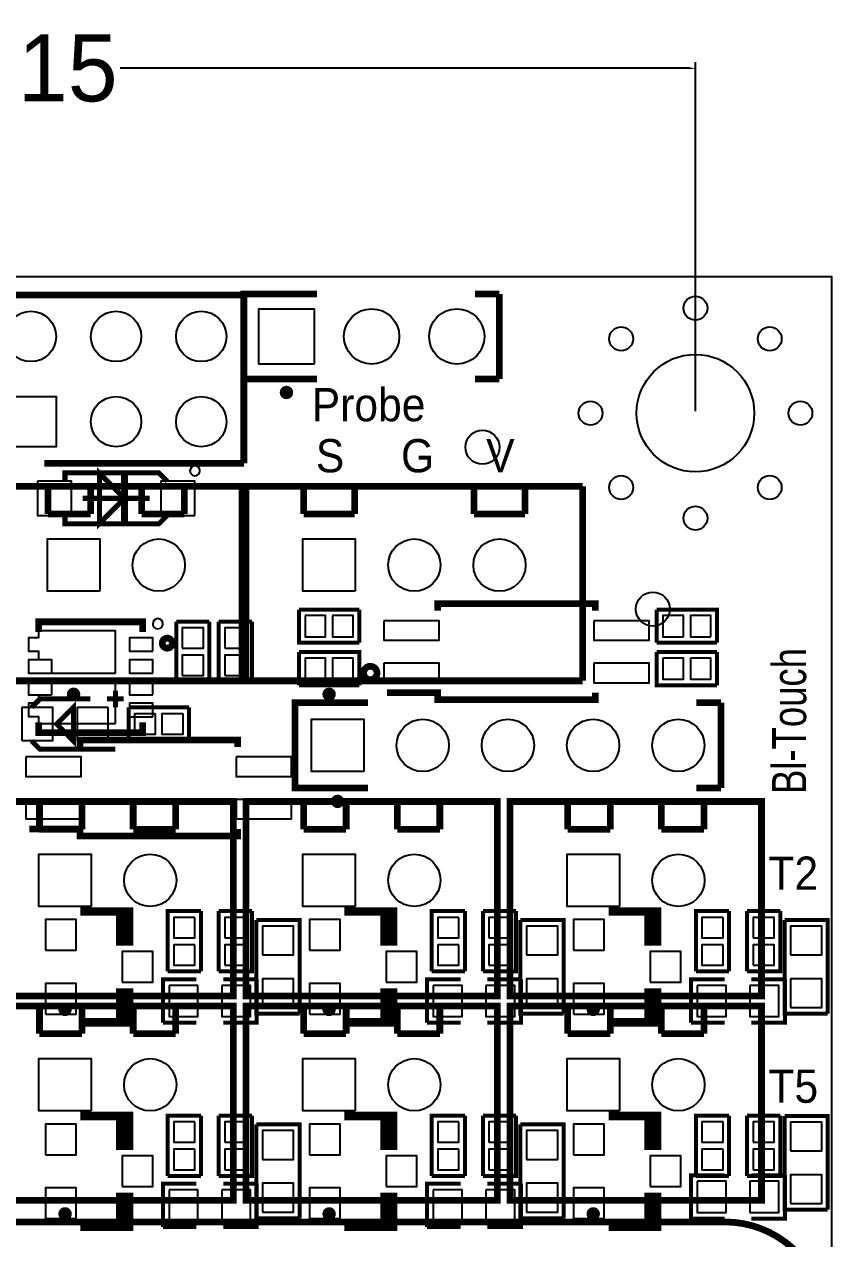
# Model space of a CAD drawing. Extents: x -23 to 189, y -20 to 117.
# Drawn here: x 152.96 to 177.04, y 80.29 to 116.5 of the extents above; entities that cross this region are included whole.
import ezdxf

# ---------------------------------------------------------------- set-up
doc = ezdxf.new("R2010")
doc.units = 0
doc.header["$MEASUREMENT"] = 0
doc.layers.get('0').update_dxf_attribs({"linetype": 'CONTINUOUS'})
doc.layers.get('Defpoints').update_dxf_attribs({"linetype": 'CONTINUOUS'})
for name, color, linetype in [('BOTTOM', 132, 'CONTINUOUS'), ('OUTLINE', 7, 'CONTINUOUS'), ('SILKSCREEN_BOTTOM', 230, 'CONTINUOUS'), ('SILKSCREEN_TOP', 7, 'CONTINUOUS'), ('TOP', 1, 'CONTINUOUS')]:
    doc.layers.add(name, color=color, linetype=linetype)
doc.dimstyles.get("Standard").update_dxf_attribs({"dimtxt": 0.18, "dimasz": 0.18, "dimexe": 0.18, "dimexo": 0.0625, "dimgap": 0.09, "dimtad": 0, "dimtih": 1, "dimtoh": 1, "dimzin": 0, "dimdsep": 46, "dimtxsty": 'STANDARD', "dimcen": 0.09, "dimadec": 0, "dimazin": 0, "dimtfac": 1, "dimtofl": 0, "dimtmove": 0, "dimatfit": 3, "dimfxl": 1, "dimtolj": 1, "dimtzin": 0, "dimarcsym": 0})

# ---------------------------------------------------------------- blocks, each defined once
blk = doc.blocks.new('*D11')
at = {"color": 0, "linetype": 'Continuous', "lineweight": -2}
for p, q in [((131.826, 107.488), (131.826, 115.364)), ((132.006, 115.184), (148.977, 115.184)), ((172.794, 115.184), (155.823, 115.184)), ((172.974, 104.965), (172.974, 115.364))]:
    blk.add_line(p, q, dxfattribs=at)
at = {"color": 0, "linetype": 'Continuous'}
for points in [[(132.006, 115.214), (132.006, 115.154), (131.826, 115.184)], [(172.794, 115.214), (172.794, 115.154), (172.974, 115.184)]]:
    blk.add_solid(points, dxfattribs=at)
at = {"layer": 'Defpoints', "color": 0, "linetype": 'Continuous'}
for p in [(131.826, 115.184), (131.826, 107.426), (172.974, 104.902)]:
    blk.add_point(p, dxfattribs=at)
at = {"color": 0, "linetype": 'Continuous', "insert": (152.4, 115.184), "char_height": 2, "attachment_point": 5}
blk.add_mtext('\\A1;41.15', dxfattribs=at)

msp = doc.modelspace()

# ---------------------------------------------------------------- linework, layer by layer
at = {"layer": 'BOTTOM'}
for points in [[(161.60496, 106.3625), (159.95396, 106.3625), (159.95396, 108.0135), (161.60496, 108.0135)], [(152.40762, 103.89616), (152.40762, 105.3973), (153.90876, 105.3973), (153.90876, 103.89616)], [(153.35758, 102.87), (153.35758, 101.854), (154.37358, 101.854), (154.37358, 102.87)], [(158.04642, 101.854), (158.04642, 102.87), (157.03042, 102.87), (157.03042, 101.854)], [(155.21178, 99.59086), (153.65222, 99.59086), (153.65222, 101.15042), (155.21178, 101.15042)], [(162.83178, 99.59086), (161.27222, 99.59086), (161.27222, 101.15042), (162.83178, 101.15042)], [(161.33826, 98.86696), (161.33826, 98.23704), (161.94786, 98.23704), (161.94786, 98.86696)], [(162.15614, 98.86696), (162.15614, 98.23704), (162.76574, 98.23704), (162.76574, 98.86696)], [(172.61586, 98.23704), (172.61586, 98.86696), (172.00626, 98.86696), (172.00626, 98.23704)], [(173.43374, 98.23704), (173.43374, 98.86696), (172.82414, 98.86696), (172.82414, 98.23704)], [(157.67304, 97.89414), (158.30296, 97.89414), (158.30296, 98.50374), (157.67304, 98.50374)], [(158.94304, 97.89414), (159.57296, 97.89414), (159.57296, 98.50374), (158.94304, 98.50374)], [(163.68014, 98.71456), (163.68014, 98.13544), (165.33114, 98.13544), (165.33114, 98.71456)], [(169.94886, 98.71456), (169.94886, 98.13544), (171.59986, 98.13544), (171.59986, 98.71456)], [(155.68422, 97.15246), (155.68422, 98.4123), (153.38806, 98.4123), (153.38806, 98.20148), (153.08834, 98.20148), (153.08834, 97.8027), (153.38806, 97.8027), (153.38806, 97.55124), (153.08834, 97.55124), (153.08834, 97.15246)], [(156.79166, 97.8027), (156.79166, 98.20148), (156.10078, 98.20148), (156.10078, 97.8027)], [(153.77922, 97.15246), (153.77922, 97.55124), (153.08834, 97.55124), (153.08834, 97.15246)], [(156.79166, 97.15246), (156.79166, 97.55124), (156.10078, 97.55124), (156.10078, 97.15246)], [(157.67304, 97.07626), (158.30296, 97.07626), (158.30296, 97.68586), (157.67304, 97.68586)], [(158.94304, 97.07626), (159.57296, 97.07626), (159.57296, 97.68586), (158.94304, 97.68586)], [(161.94786, 96.96704), (161.94786, 97.59696), (161.33826, 97.59696), (161.33826, 96.96704)], [(162.76574, 96.96704), (162.76574, 97.59696), (162.15614, 97.59696), (162.15614, 96.96704)], [(163.68014, 97.44456), (163.68014, 96.86544), (165.33114, 96.86544), (165.33114, 97.44456)], [(169.94886, 97.44456), (169.94886, 96.86544), (171.59986, 96.86544), (171.59986, 97.44456)], [(172.00626, 97.59696), (172.00626, 96.96704), (172.61586, 96.96704), (172.61586, 97.59696)], [(172.82414, 97.59696), (172.82414, 96.96704), (173.43374, 96.96704), (173.43374, 97.59696)], [(155.68422, 95.6437), (155.68422, 96.90354), (153.08834, 96.90354), (153.08834, 96.50476), (153.38806, 96.50476), (153.38806, 96.2533), (153.08834, 96.2533), (153.08834, 95.85452), (153.38806, 95.85452), (153.38806, 95.6437)], [(153.77922, 96.50222), (153.77922, 96.901), (153.08834, 96.901), (153.08834, 96.50222)], [(156.79166, 96.50222), (156.79166, 96.901), (156.10078, 96.901), (156.10078, 96.50222)], [(156.79166, 95.85198), (156.79166, 96.25076), (156.10078, 96.25076), (156.10078, 95.85198)], [(163.08324, 94.21622), (161.52368, 94.21622), (161.52368, 95.77578), (163.08324, 95.77578)], [(153.01214, 94.65056), (153.01214, 94.07144), (154.66314, 94.07144), (154.66314, 94.65056)], [(159.28086, 94.65056), (159.28086, 94.07144), (160.93186, 94.07144), (160.93186, 94.65056)], [(153.01214, 93.38056), (153.01214, 92.80144), (154.66314, 92.80144), (154.66314, 93.38056)], [(159.28086, 93.38056), (159.28086, 92.80144), (160.93186, 92.80144), (160.93186, 93.38056)], [(154.95778, 90.19286), (153.39822, 90.19286), (153.39822, 91.75242), (154.95778, 91.75242)], [(162.83178, 90.19286), (161.27222, 90.19286), (161.27222, 91.75242), (162.83178, 91.75242)], [(170.70578, 90.19286), (169.14622, 90.19286), (169.14622, 91.75242), (170.70578, 91.75242)], [(153.5938, 88.8873), (154.5082, 88.8873), (154.5082, 89.8017), (153.5938, 89.8017)], [(158.04896, 89.86774), (157.41904, 89.86774), (157.41904, 89.25814), (158.04896, 89.25814)], [(158.94304, 89.25814), (159.57296, 89.25814), (159.57296, 89.86774), (158.94304, 89.86774)], [(161.4678, 88.8873), (162.3822, 88.8873), (162.3822, 89.8017), (161.4678, 89.8017)], [(165.92296, 89.86774), (165.29304, 89.86774), (165.29304, 89.25814), (165.92296, 89.25814)], [(166.81704, 89.25814), (167.44696, 89.25814), (167.44696, 89.86774), (166.81704, 89.86774)], [(169.3418, 88.8873), (170.2562, 88.8873), (170.2562, 89.8017), (169.3418, 89.8017)], [(173.79696, 89.86774), (173.16704, 89.86774), (173.16704, 89.25814), (173.79696, 89.25814)], [(174.69104, 89.25814), (175.32096, 89.25814), (175.32096, 89.86774), (174.69104, 89.86774)], [(160.06318, 88.74633), (160.99282, 88.74633), (160.99282, 89.60739), (160.06318, 89.60739)], [(167.93718, 88.74633), (168.86682, 88.74633), (168.86682, 89.60739), (167.93718, 89.60739)], [(175.81118, 88.74633), (176.74082, 88.74633), (176.74082, 89.60739), (175.81118, 89.60739)], [(155.8798, 87.9348), (156.7942, 87.9348), (156.7942, 88.8492), (155.8798, 88.8492)], [(158.04896, 89.04986), (157.41904, 89.04986), (157.41904, 88.44026), (158.04896, 88.44026)], [(158.94304, 88.44026), (159.57296, 88.44026), (159.57296, 89.04986), (158.94304, 89.04986)], [(163.7538, 87.9348), (164.6682, 87.9348), (164.6682, 88.8492), (163.7538, 88.8492)], [(165.92296, 89.04986), (165.29304, 89.04986), (165.29304, 88.44026), (165.92296, 88.44026)], [(166.81704, 88.44026), (167.44696, 88.44026), (167.44696, 89.04986), (166.81704, 89.04986)], [(171.6278, 87.9348), (172.5422, 87.9348), (172.5422, 88.8492), (171.6278, 88.8492)], [(173.79696, 89.04986), (173.16704, 89.04986), (173.16704, 88.44026), (173.79696, 88.44026)], [(174.69104, 88.44026), (175.32096, 88.44026), (175.32096, 89.04986), (174.69104, 89.04986)], [(160.06318, 87.17661), (160.99282, 87.17661), (160.99282, 88.03767), (160.06318, 88.03767)], [(167.93718, 87.17661), (168.86682, 87.17661), (168.86682, 88.03767), (167.93718, 88.03767)], [(175.81118, 87.17661), (176.74082, 87.17661), (176.74082, 88.03767), (175.81118, 88.03767)], [(153.5938, 86.9823), (154.5082, 86.9823), (154.5082, 87.8967), (153.5938, 87.8967)], [(157.28061, 87.84082), (157.28061, 86.91118), (158.14167, 86.91118), (158.14167, 87.84082)], [(158.85033, 87.84082), (158.85033, 86.91118), (159.71139, 86.91118), (159.71139, 87.84082)], [(161.4678, 86.9823), (162.3822, 86.9823), (162.3822, 87.8967), (161.4678, 87.8967)], [(165.15461, 87.84082), (165.15461, 86.91118), (166.01567, 86.91118), (166.01567, 87.84082)], [(166.72433, 87.84082), (166.72433, 86.91118), (167.58539, 86.91118), (167.58539, 87.84082)], [(169.3418, 86.9823), (170.2562, 86.9823), (170.2562, 87.8967), (169.3418, 87.8967)], [(173.02861, 87.84082), (173.02861, 86.91118), (173.88967, 86.91118), (173.88967, 87.84082)], [(174.59833, 87.84082), (174.59833, 86.91118), (175.45939, 86.91118), (175.45939, 87.84082)], [(154.95778, 84.09686), (153.39822, 84.09686), (153.39822, 85.65642), (154.95778, 85.65642)], [(162.83178, 84.09686), (161.27222, 84.09686), (161.27222, 85.65642), (162.83178, 85.65642)], [(170.70578, 84.09686), (169.14622, 84.09686), (169.14622, 85.65642), (170.70578, 85.65642)], [(153.5938, 82.7913), (154.5082, 82.7913), (154.5082, 83.7057), (153.5938, 83.7057)], [(158.04896, 83.77174), (157.41904, 83.77174), (157.41904, 83.16214), (158.04896, 83.16214)], [(158.94304, 83.16214), (159.57296, 83.16214), (159.57296, 83.77174), (158.94304, 83.77174)], [(161.4678, 82.7913), (162.3822, 82.7913), (162.3822, 83.7057), (161.4678, 83.7057)], [(165.92296, 83.77174), (165.29304, 83.77174), (165.29304, 83.16214), (165.92296, 83.16214)], [(166.81704, 83.16214), (167.44696, 83.16214), (167.44696, 83.77174), (166.81704, 83.77174)], [(169.3418, 82.7913), (170.2562, 82.7913), (170.2562, 83.7057), (169.3418, 83.7057)], [(173.79696, 83.77174), (173.16704, 83.77174), (173.16704, 83.16214), (173.79696, 83.16214)], [(174.69104, 83.16214), (175.32096, 83.16214), (175.32096, 83.77174), (174.69104, 83.77174)], [(175.81118, 82.90433), (176.74082, 82.90433), (176.74082, 83.76539), (175.81118, 83.76539)], [(160.06318, 82.65033), (160.99282, 82.65033), (160.99282, 83.51139), (160.06318, 83.51139)], [(167.93718, 82.65033), (168.86682, 82.65033), (168.86682, 83.51139), (167.93718, 83.51139)], [(158.04896, 82.95386), (157.41904, 82.95386), (157.41904, 82.34426), (158.04896, 82.34426)], [(158.94304, 82.34426), (159.57296, 82.34426), (159.57296, 82.95386), (158.94304, 82.95386)], [(165.92296, 82.95386), (165.29304, 82.95386), (165.29304, 82.34426), (165.92296, 82.34426)], [(166.81704, 82.34426), (167.44696, 82.34426), (167.44696, 82.95386), (166.81704, 82.95386)], [(173.79696, 82.95386), (173.16704, 82.95386), (173.16704, 82.34426), (173.79696, 82.34426)], [(174.69104, 82.34426), (175.32096, 82.34426), (175.32096, 82.95386), (174.69104, 82.95386)], [(155.8798, 81.8388), (156.7942, 81.8388), (156.7942, 82.7532), (155.8798, 82.7532)], [(163.7538, 81.8388), (164.6682, 81.8388), (164.6682, 82.7532), (163.7538, 82.7532)], [(171.6278, 81.8388), (172.5422, 81.8388), (172.5422, 82.7532), (171.6278, 82.7532)], [(175.81118, 81.33461), (176.74082, 81.33461), (176.74082, 82.19567), (175.81118, 82.19567)], [(160.06318, 81.08061), (160.99282, 81.08061), (160.99282, 81.94167), (160.06318, 81.94167)], [(167.93718, 81.08061), (168.86682, 81.08061), (168.86682, 81.94167), (167.93718, 81.94167)], [(173.02861, 81.99882), (173.02861, 81.06918), (173.88967, 81.06918), (173.88967, 81.99882)], [(174.59833, 81.99882), (174.59833, 81.06918), (175.45939, 81.06918), (175.45939, 81.99882)], [(153.5938, 80.8863), (154.5082, 80.8863), (154.5082, 81.8007), (153.5938, 81.8007)], [(157.28061, 81.74482), (157.28061, 80.81518), (158.14167, 80.81518), (158.14167, 81.74482)], [(158.85033, 81.74482), (158.85033, 80.81518), (159.71139, 80.81518), (159.71139, 81.74482)], [(161.4678, 80.8863), (162.3822, 80.8863), (162.3822, 81.8007), (161.4678, 81.8007)], [(165.15461, 81.74482), (165.15461, 80.81518), (166.01567, 80.81518), (166.01567, 81.74482)], [(166.72433, 81.74482), (166.72433, 80.81518), (167.58539, 80.81518), (167.58539, 81.74482)], [(169.3418, 80.8863), (170.2562, 80.8863), (170.2562, 81.8007), (169.3418, 81.8007)]]:
    msp.add_lwpolyline(points, close=True, dxfattribs=at)
for centre, radius in [((172.974, 108.03128), 0.3556), ((153.15946, 107.188), 0.75057), ((155.69946, 107.188), 0.75057), ((158.23946, 107.188), 0.75057), ((163.31946, 107.188), 0.8255), ((165.85946, 107.188), 0.8255), ((170.75912, 107.11688), 0.3556), ((175.18888, 107.11688), 0.3556), ((172.974, 104.902), 1.7526), ((155.69946, 104.648), 0.75057), ((158.23946, 104.648), 0.75057), ((169.84472, 104.902), 0.3556), ((176.10328, 104.902), 0.3556), ((166.624, 103.886), 0.508), ((170.75912, 102.68712), 0.3556), ((175.18888, 102.68712), 0.3556), ((172.974, 101.77272), 0.3556), ((156.972, 100.37064), 0.77978), ((164.592, 100.37064), 0.77978), ((167.132, 100.37064), 0.77978), ((164.84346, 94.996), 0.77978), ((167.38346, 94.996), 0.77978), ((169.92346, 94.996), 0.77978), ((172.46346, 94.996), 0.77978), ((156.718, 90.97264), 0.77978), ((164.592, 90.97264), 0.77978), ((172.466, 90.97264), 0.77978), ((156.718, 84.87664), 0.77978), ((164.592, 84.87664), 0.77978), ((172.466, 84.87664), 0.77978)]:
    msp.add_circle(centre, radius, dxfattribs=at)
at = {"layer": 'OUTLINE'}
msp.add_lwpolyline([(135.8265, 108.966), (133.92912, 110.86338), (24.72182, 110.86338), (22.82444, 108.966), (0, 108.966), (0, 0.762), (22.82444, 0.762), (24.72182, -1.13538), (133.92912, -1.13538), (135.8265, 0.762), (177.038, 0.762), (177.038, 108.966)], close=True, dxfattribs=at)
at = {"layer": 'SILKSCREEN_BOTTOM'}
for points, const_width in [([(154.178, 102.87), (154.178, 103.124), (156.972, 103.124), (157.226, 102.87)], 0.1524), ([(155.95092, 102.362), (155.20162, 103.1113), (155.20162, 101.6127), (155.95092, 102.362)], 0.14986), ([(155.95092, 101.6127), (155.95092, 103.1113)], 0.20066), ([(156.70276, 102.362), (154.70124, 102.362)], 0.14986), ([(157.226, 101.854), (156.972, 101.6), (154.178, 101.6), (154.178, 101.854)], 0.1524), ([(165.2905, 99.01428), (165.2905, 99.22002), (169.9895, 99.22002), (169.9895, 99.01428)], 0.20066), ([(162.95116, 98.0567), (161.15284, 98.0567), (161.15284, 99.0473)], 0.11938), ([(162.95116, 99.0473), (161.15284, 99.0473)], 0.11938), ([(162.95116, 99.0473), (162.95116, 98.0567)], 0.11938), ([(171.82084, 99.0473), (173.61916, 99.0473), (173.61916, 98.0567)], 0.11938), ([(171.82084, 98.0567), (171.82084, 99.0473)], 0.11938), ([(153.3906, 98.37674), (153.3906, 98.679), (156.4894, 98.679), (156.4894, 98.37674)], 0.20066), ([(158.4833, 98.68916), (158.4833, 96.89084), (157.4927, 96.89084)], 0.11938), ([(157.4927, 98.68916), (158.4833, 98.68916)], 0.11938), ([(157.4927, 98.68916), (157.4927, 96.89084)], 0.11938), ([(159.7533, 98.68916), (159.7533, 96.89084), (158.7627, 96.89084)], 0.11938), ([(158.7627, 98.68916), (159.7533, 98.68916)], 0.11938), ([(158.7627, 98.68916), (158.7627, 96.89084)], 0.11938), ([(161.15284, 97.7773), (162.95116, 97.7773), (162.95116, 96.7867)], 0.11938), ([(161.15284, 96.7867), (161.15284, 97.7773)], 0.11938), ([(171.82084, 98.0567), (173.61916, 98.0567)], 0.11938), ([(173.61916, 96.7867), (171.82084, 96.7867), (171.82084, 97.7773)], 0.11938), ([(173.61916, 97.7773), (171.82084, 97.7773)], 0.11938), ([(173.61916, 97.7773), (173.61916, 96.7867)], 0.11938), ([(161.15284, 96.7867), (162.95116, 96.7867)], 0.11938), ([(163.7792, 96.56572), (165.2905, 96.56572), (165.2905, 96.35998), (169.9895, 96.35998), (169.9895, 96.56572)], 0.20066), ([(153.3906, 95.67926), (153.3906, 95.377), (156.4894, 95.377), (156.4894, 95.67926)], 0.20066), ([(154.6225, 94.95028), (154.6225, 95.15602), (159.3215, 95.15602), (159.3215, 94.95028)], 0.20066), ([(153.1112, 92.50172), (154.6225, 92.50172), (154.6225, 92.29598), (159.3215, 92.29598), (159.3215, 92.50172)], 0.20066), ([(155.829, 90.043), (155.829, 89.154), (156.083, 89.154), (156.083, 90.043), (154.6352, 90.043)], 0.254), ([(163.703, 90.043), (163.703, 89.154), (163.957, 89.154), (163.957, 90.043), (162.5092, 90.043)], 0.254), ([(171.577, 90.043), (171.577, 89.154), (171.831, 89.154), (171.831, 90.043), (170.3832, 90.043)], 0.254), ([(157.2387, 88.25484), (157.2387, 90.05316), (158.2293, 90.05316)], 0.11938), ([(158.2293, 88.25484), (158.2293, 90.05316)], 0.11938), ([(159.7533, 90.05316), (159.7533, 88.25484), (158.7627, 88.25484)], 0.11938), ([(158.7627, 90.05316), (159.7533, 90.05316)], 0.11938), ([(158.7627, 90.05316), (158.7627, 88.25484)], 0.11938), ([(161.17316, 86.99246), (161.17316, 89.79154), (159.88284, 89.79154)], 0.11938), ([(159.88284, 89.79154), (159.88284, 86.99246), (161.17316, 86.99246)], 0.11938), ([(165.1127, 88.25484), (165.1127, 90.05316), (166.1033, 90.05316)], 0.11938), ([(166.1033, 88.25484), (166.1033, 90.05316)], 0.11938), ([(167.6273, 90.05316), (167.6273, 88.25484), (166.6367, 88.25484)], 0.11938), ([(166.6367, 90.05316), (167.6273, 90.05316)], 0.11938), ([(166.6367, 90.05316), (166.6367, 88.25484)], 0.11938), ([(169.04716, 86.99246), (169.04716, 89.79154), (167.75684, 89.79154)], 0.11938), ([(167.75684, 89.79154), (167.75684, 86.99246), (169.04716, 86.99246)], 0.11938), ([(172.9867, 88.25484), (172.9867, 90.05316), (173.9773, 90.05316)], 0.11938), ([(173.9773, 88.25484), (173.9773, 90.05316)], 0.11938), ([(175.5013, 90.05316), (175.5013, 88.25484), (174.5107, 88.25484)], 0.11938), ([(174.5107, 90.05316), (175.5013, 90.05316)], 0.11938), ([(174.5107, 90.05316), (174.5107, 88.25484)], 0.11938), ([(176.92116, 86.99246), (176.92116, 89.79154), (175.63084, 89.79154)], 0.11938), ([(175.63084, 89.79154), (175.63084, 86.99246), (176.92116, 86.99246)], 0.11938), ([(158.09722, 88.02116), (157.09646, 88.02116), (157.09646, 86.73084)], 0.11938), ([(158.2293, 88.25484), (157.2387, 88.25484)], 0.11938), ([(158.89478, 86.73084), (159.89554, 86.73084), (159.89554, 88.02116)], 0.11938), ([(158.89478, 88.02116), (159.89554, 88.02116)], 0.11938), ([(165.97122, 88.02116), (164.97046, 88.02116), (164.97046, 86.73084)], 0.11938), ([(166.1033, 88.25484), (165.1127, 88.25484)], 0.11938), ([(166.76878, 86.73084), (167.76954, 86.73084), (167.76954, 88.02116)], 0.11938), ([(166.76878, 88.02116), (167.76954, 88.02116)], 0.11938), ([(173.84522, 88.02116), (172.84446, 88.02116), (172.84446, 86.73084)], 0.11938), ([(173.9773, 88.25484), (172.9867, 88.25484)], 0.11938), ([(174.64278, 86.73084), (175.64354, 86.73084), (175.64354, 88.02116)], 0.11938), ([(174.64278, 88.02116), (175.64354, 88.02116)], 0.11938), ([(155.829, 86.741), (155.829, 87.63), (156.083, 87.63), (156.083, 86.741), (154.6352, 86.741)], 0.254), ([(163.703, 86.741), (163.703, 87.63), (163.957, 87.63), (163.957, 86.741), (162.5092, 86.741)], 0.254), ([(171.577, 86.741), (171.577, 87.63), (171.831, 87.63), (171.831, 86.741), (170.3832, 86.741)], 0.254), ([(158.09722, 86.73084), (157.09646, 86.73084)], 0.11938), ([(165.97122, 86.73084), (164.97046, 86.73084)], 0.11938), ([(173.84522, 86.73084), (172.84446, 86.73084)], 0.11938), ([(155.829, 83.947), (155.829, 83.058), (156.083, 83.058), (156.083, 83.947), (154.6352, 83.947)], 0.254), ([(157.2387, 82.15884), (157.2387, 83.95716), (158.2293, 83.95716)], 0.11938), ([(158.2293, 82.15884), (158.2293, 83.95716)], 0.11938), ([(159.7533, 83.95716), (159.7533, 82.15884), (158.7627, 82.15884)], 0.11938), ([(158.7627, 83.95716), (159.7533, 83.95716)], 0.11938), ([(158.7627, 83.95716), (158.7627, 82.15884)], 0.11938), ([(163.703, 83.947), (163.703, 83.058), (163.957, 83.058), (163.957, 83.947), (162.5092, 83.947)], 0.254), ([(165.1127, 82.15884), (165.1127, 83.95716), (166.1033, 83.95716)], 0.11938), ([(166.1033, 82.15884), (166.1033, 83.95716)], 0.11938), ([(167.6273, 83.95716), (167.6273, 82.15884), (166.6367, 82.15884)], 0.11938), ([(166.6367, 83.95716), (167.6273, 83.95716)], 0.11938), ([(166.6367, 83.95716), (166.6367, 82.15884)], 0.11938), ([(171.577, 83.947), (171.577, 83.058), (171.831, 83.058), (171.831, 83.947), (170.3832, 83.947)], 0.254), ([(172.9867, 82.15884), (172.9867, 83.95716), (173.9773, 83.95716)], 0.11938), ([(173.9773, 82.15884), (173.9773, 83.95716)], 0.11938), ([(175.5013, 83.95716), (175.5013, 82.15884), (174.5107, 82.15884)], 0.11938), ([(174.5107, 83.95716), (175.5013, 83.95716)], 0.11938), ([(174.5107, 83.95716), (174.5107, 82.15884)], 0.11938), ([(176.92116, 81.15046), (176.92116, 83.94954), (175.63084, 83.94954)], 0.11938), ([(175.63084, 83.94954), (175.63084, 81.15046), (176.92116, 81.15046)], 0.11938), ([(161.17316, 80.89646), (161.17316, 83.69554), (159.88284, 83.69554)], 0.11938), ([(159.88284, 83.69554), (159.88284, 80.89646), (161.17316, 80.89646)], 0.11938), ([(169.04716, 80.89646), (169.04716, 83.69554), (167.75684, 83.69554)], 0.11938), ([(167.75684, 83.69554), (167.75684, 80.89646), (169.04716, 80.89646)], 0.11938), ([(158.2293, 82.15884), (157.2387, 82.15884)], 0.11938), ([(166.1033, 82.15884), (165.1127, 82.15884)], 0.11938), ([(173.84522, 82.17916), (172.84446, 82.17916), (172.84446, 80.88884)], 0.11938), ([(173.9773, 82.15884), (172.9867, 82.15884)], 0.11938), ([(174.64278, 80.88884), (175.64354, 80.88884), (175.64354, 82.17916)], 0.11938), ([(174.64278, 82.17916), (175.64354, 82.17916)], 0.11938), ([(158.09722, 81.92516), (157.09646, 81.92516), (157.09646, 80.63484)], 0.11938), ([(158.89478, 80.63484), (159.89554, 80.63484), (159.89554, 81.92516)], 0.11938), ([(158.89478, 81.92516), (159.89554, 81.92516)], 0.11938), ([(165.97122, 81.92516), (164.97046, 81.92516), (164.97046, 80.63484)], 0.11938), ([(166.76878, 80.63484), (167.76954, 80.63484), (167.76954, 81.92516)], 0.11938), ([(166.76878, 81.92516), (167.76954, 81.92516)], 0.11938), ([(155.829, 80.645), (155.829, 81.534), (156.083, 81.534), (156.083, 80.645), (154.6352, 80.645)], 0.254), ([(163.703, 80.645), (163.703, 81.534), (163.957, 81.534), (163.957, 80.645), (162.5092, 80.645)], 0.254), ([(171.577, 80.645), (171.577, 81.534), (171.831, 81.534), (171.831, 80.645), (170.3832, 80.645)], 0.254), ([(173.84522, 80.88884), (172.84446, 80.88884)], 0.11938), ([(158.09722, 80.63484), (157.09646, 80.63484)], 0.11938), ([(165.97122, 80.63484), (164.97046, 80.63484)], 0.11938)]:
    msp.add_lwpolyline(points, dxfattribs=dict(at, const_width=const_width))
for points in [[(158.20136, 103.1875, 1), (157.90264, 103.1865, 1)], [(157.09392, 98.62566, 1), (156.79408, 98.62434, 1)]]:
    msp.add_lwpolyline(points, format="xyb", close=True, dxfattribs=at)
at = {"layer": 'SILKSCREEN_BOTTOM', "const_width": 0.20066}
for points in [[(157.37586, 98.044, 1), (157.07614, 98.044, 1), (157.37586, 98.044)], [(163.47948, 97.155, 1), (163.0807, 97.155, 1), (163.47948, 97.155)]]:
    msp.add_lwpolyline(points, format="xyb", dxfattribs=at)
at = {"layer": 'SILKSCREEN_TOP'}
for points, const_width in [([(159.50946, 108.42752), (151.88946, 108.42752), (151.88946, 105.0798)], 0.20066), ([(161.68878, 105.918), (159.50946, 105.918), (159.50946, 108.458), (161.68878, 108.458)], 0.20066), ([(159.50946, 103.40848), (159.50946, 108.42752)], 0.20066), ([(167.12946, 108.458), (166.40048, 108.458)], 0.20066), ([(167.12946, 105.918), (167.12946, 108.458)], 0.20066), ([(166.40048, 105.918), (167.12946, 105.918)], 0.20066), ([(153.56332, 103.40848), (159.50946, 103.40848)], 0.20066), ([(155.31084, 96.92132), (151.95296, 96.92132), (151.95296, 102.72014), (155.31084, 102.72014)], 0.20066), ([(153.67, 101.89464), (153.67, 102.72014)], 0.20066), ([(154.94, 102.72014), (154.94, 101.89464)], 0.20066), ([(155.31084, 96.92132), (159.45104, 96.92132), (159.45104, 102.72014), (155.31084, 102.72014)], 0.20066), ([(156.464, 101.89464), (156.464, 102.72014)], 0.20066), ([(157.734, 102.72014), (157.734, 101.89464)], 0.20066), ([(162.93084, 96.92132), (159.57296, 96.92132), (159.57296, 102.72014), (162.93084, 102.72014)], 0.20066), ([(169.61104, 102.72014), (160.39084, 102.72014)], 0.20066), ([(161.29, 101.89464), (161.29, 102.72014)], 0.20066), ([(162.814, 102.72014), (162.814, 101.89464)], 0.20066), ([(166.37, 101.89464), (166.37, 102.72014)], 0.20066), ([(167.894, 102.72014), (167.894, 101.89464)], 0.20066), ([(169.61104, 96.92132), (169.61104, 102.72014)], 0.20066), ([(154.94, 101.89464), (153.67, 101.89464)], 0.20066), ([(157.734, 101.89464), (156.464, 101.89464)], 0.20066), ([(162.814, 101.89464), (161.29, 101.89464)], 0.20066), ([(167.894, 101.89464), (166.37, 101.89464)], 0.20066), ([(155.67914, 96.13138), (155.67914, 96.63176)], 0.14986), ([(162.93084, 96.92132), (169.61104, 96.92132)], 0.20066), ([(153.17724, 96.13138), (153.4287, 96.3803), (154.9273, 96.3803)], 0.14986), ([(155.42768, 96.3803), (155.92806, 96.3803)], 0.14986), ([(163.21278, 93.726), (161.03346, 93.726), (161.03346, 96.266), (163.21278, 96.266)], 0.20066), ([(173.73346, 96.266), (173.00448, 96.266)], 0.20066), ([(173.73346, 93.726), (173.73346, 96.266)], 0.20066), ([(153.92908, 95.631), (154.42692, 96.13138), (154.42692, 95.13062), (153.92908, 95.631)], 0.14986), ([(156.07284, 95.1357), (157.87116, 95.1357), (157.87116, 96.1263)], 0.11938), ([(156.07284, 96.1263), (156.07284, 95.1357)], 0.11938), ([(156.07284, 96.1263), (157.87116, 96.1263)], 0.11938), ([(155.67914, 94.8817), (153.4287, 94.8817), (153.17724, 95.13062)], 0.14986), ([(173.00448, 93.726), (173.73346, 93.726)], 0.20066), ([(155.05684, 87.52332), (151.69896, 87.52332), (151.69896, 93.32214), (155.05684, 93.32214)], 0.20066), ([(153.416, 92.49664), (153.416, 93.32214)], 0.20066), ([(154.686, 93.32214), (154.686, 92.49664)], 0.20066), ([(155.05684, 87.52332), (159.19704, 87.52332), (159.19704, 93.32214), (155.05684, 93.32214)], 0.20066), ([(156.21, 92.49664), (156.21, 93.32214)], 0.20066), ([(157.48, 93.32214), (157.48, 92.49664)], 0.20066), ([(162.93084, 87.52332), (159.57296, 87.52332), (159.57296, 93.32214), (162.93084, 93.32214)], 0.20066), ([(161.29, 92.49664), (161.29, 93.32214)], 0.20066), ([(162.56, 93.32214), (162.56, 92.49664)], 0.20066), ([(162.93084, 87.52332), (167.07104, 87.52332), (167.07104, 93.32214), (162.93084, 93.32214)], 0.20066), ([(164.084, 92.49664), (164.084, 93.32214)], 0.20066), ([(165.354, 93.32214), (165.354, 92.49664)], 0.20066), ([(170.80484, 87.52332), (167.44696, 87.52332), (167.44696, 93.32214), (170.80484, 93.32214)], 0.20066), ([(169.164, 92.49664), (169.164, 93.32214)], 0.20066), ([(170.434, 93.32214), (170.434, 92.49664)], 0.20066), ([(170.80484, 87.52332), (174.94504, 87.52332), (174.94504, 93.32214), (170.80484, 93.32214)], 0.20066), ([(171.958, 92.49664), (171.958, 93.32214)], 0.20066), ([(173.228, 93.32214), (173.228, 92.49664)], 0.20066), ([(154.686, 92.49664), (153.416, 92.49664)], 0.20066), ([(157.48, 92.49664), (156.21, 92.49664)], 0.20066), ([(162.56, 92.49664), (161.29, 92.49664)], 0.20066), ([(165.354, 92.49664), (164.084, 92.49664)], 0.20066), ([(170.434, 92.49664), (169.164, 92.49664)], 0.20066), ([(173.228, 92.49664), (171.958, 92.49664)], 0.20066), ([(155.05684, 81.42732), (151.69896, 81.42732), (151.69896, 87.22614), (155.05684, 87.22614)], 0.20066), ([(153.416, 86.40064), (153.416, 87.22614)], 0.20066), ([(154.686, 87.22614), (154.686, 86.40064)], 0.20066), ([(155.05684, 81.42732), (159.19704, 81.42732), (159.19704, 87.22614), (155.05684, 87.22614)], 0.20066), ([(156.21, 86.40064), (156.21, 87.22614)], 0.20066), ([(157.48, 87.22614), (157.48, 86.40064)], 0.20066), ([(162.93084, 81.42732), (159.57296, 81.42732), (159.57296, 87.22614), (162.93084, 87.22614)], 0.20066), ([(161.29, 86.40064), (161.29, 87.22614)], 0.20066), ([(162.56, 87.22614), (162.56, 86.40064)], 0.20066), ([(162.93084, 81.42732), (167.07104, 81.42732), (167.07104, 87.22614), (162.93084, 87.22614)], 0.20066), ([(164.084, 86.40064), (164.084, 87.22614)], 0.20066), ([(165.354, 87.22614), (165.354, 86.40064)], 0.20066), ([(170.80484, 81.42732), (167.44696, 81.42732), (167.44696, 87.22614), (170.80484, 87.22614)], 0.20066), ([(169.164, 86.40064), (169.164, 87.22614)], 0.20066), ([(170.434, 87.22614), (170.434, 86.40064)], 0.20066), ([(170.80484, 81.42732), (174.94504, 81.42732), (174.94504, 87.22614), (170.80484, 87.22614)], 0.20066), ([(171.958, 86.40064), (171.958, 87.22614)], 0.20066), ([(173.228, 87.22614), (173.228, 86.40064)], 0.20066), ([(154.686, 86.40064), (153.416, 86.40064)], 0.20066), ([(157.48, 86.40064), (156.21, 86.40064)], 0.20066), ([(162.56, 86.40064), (161.29, 86.40064)], 0.20066), ([(165.354, 86.40064), (164.084, 86.40064)], 0.20066), ([(170.434, 86.40064), (169.164, 86.40064)], 0.20066), ([(173.228, 86.40064), (171.958, 86.40064)], 0.20066), ([(124.85116, 80.78724), (173.8503, 80.78724)], 0.20066)]:
    msp.add_lwpolyline(points, dxfattribs=dict(at, const_width=const_width))
at = {"layer": 'SILKSCREEN_TOP', "const_width": 0.20066}
for points in [[(160.87852, 105.51922, 1.000505), (160.6804, 105.51668, 0.999495), (160.87852, 105.51922)], [(154.53106, 96.52, 0.993661), (154.33294, 96.52254, 1.006379), (154.53106, 96.52)], [(162.15106, 96.52, 0.993661), (161.95294, 96.52254, 1.006379), (162.15106, 96.52)], [(162.40252, 93.32722, 1.000505), (162.2044, 93.32468, 0.999495), (162.40252, 93.32722)], [(154.27706, 87.122, 0.993661), (154.07894, 87.12454, 1.006379), (154.27706, 87.122)], [(162.15106, 87.122, 0.993661), (161.95294, 87.12454, 1.006379), (162.15106, 87.122)], [(170.02506, 87.122, 0.993661), (169.82694, 87.12454, 1.006379), (170.02506, 87.122)], [(154.27706, 81.026, 0.993661), (154.07894, 81.02854, 1.006379), (154.27706, 81.026)], [(162.15106, 81.026, 0.993661), (161.95294, 81.02854, 1.006379), (162.15106, 81.026)], [(170.02506, 81.026, 0.993661), (169.82694, 81.02854, 1.006379), (170.02506, 81.026)], [(176.85258, 77.78496, 0.414412), (173.8503, 80.78724)]]:
    msp.add_lwpolyline(points, format="xyb", dxfattribs=at)
at = {"layer": 'TOP'}
for points in [[(161.60496, 106.3625), (159.95396, 106.3625), (159.95396, 108.0135), (161.60496, 108.0135)], [(152.40762, 103.89616), (152.40762, 105.3973), (153.90876, 105.3973), (153.90876, 103.89616)], [(155.21178, 99.59086), (153.65222, 99.59086), (153.65222, 101.15042), (155.21178, 101.15042)], [(162.83178, 99.59086), (161.27222, 99.59086), (161.27222, 101.15042), (162.83178, 101.15042)], [(152.90292, 95.13062), (152.90292, 96.13138), (153.80208, 96.13138), (153.80208, 95.13062)], [(155.45308, 96.13138), (155.45308, 95.13062), (154.55392, 95.13062), (154.55392, 96.13138)], [(156.86786, 95.94596), (156.86786, 95.31604), (156.25826, 95.31604), (156.25826, 95.94596)], [(157.68574, 95.94596), (157.68574, 95.31604), (157.07614, 95.31604), (157.07614, 95.94596)], [(163.08324, 94.21622), (161.52368, 94.21622), (161.52368, 95.77578), (163.08324, 95.77578)], [(154.95778, 90.19286), (153.39822, 90.19286), (153.39822, 91.75242), (154.95778, 91.75242)], [(162.83178, 90.19286), (161.27222, 90.19286), (161.27222, 91.75242), (162.83178, 91.75242)], [(170.70578, 90.19286), (169.14622, 90.19286), (169.14622, 91.75242), (170.70578, 91.75242)], [(154.95778, 84.09686), (153.39822, 84.09686), (153.39822, 85.65642), (154.95778, 85.65642)], [(162.83178, 84.09686), (161.27222, 84.09686), (161.27222, 85.65642), (162.83178, 85.65642)], [(170.70578, 84.09686), (169.14622, 84.09686), (169.14622, 85.65642), (170.70578, 85.65642)]]:
    msp.add_lwpolyline(points, close=True, dxfattribs=at)
for centre, radius in [((172.974, 108.03128), 0.3556), ((153.15946, 107.188), 0.75057), ((155.69946, 107.188), 0.75057), ((158.23946, 107.188), 0.75057), ((163.31946, 107.188), 0.8255), ((165.85946, 107.188), 0.8255), ((170.75912, 107.11688), 0.3556), ((175.18888, 107.11688), 0.3556), ((172.974, 104.902), 1.7526), ((155.69946, 104.648), 0.75057), ((158.23946, 104.648), 0.75057), ((169.84472, 104.902), 0.3556), ((176.10328, 104.902), 0.3556), ((170.75912, 102.68712), 0.3556), ((175.18888, 102.68712), 0.3556), ((172.974, 101.77272), 0.3556), ((156.972, 100.37064), 0.77978), ((164.592, 100.37064), 0.77978), ((167.132, 100.37064), 0.77978), ((171.704, 99.06), 0.508), ((164.84346, 94.996), 0.77978), ((167.38346, 94.996), 0.77978), ((169.92346, 94.996), 0.77978), ((172.46346, 94.996), 0.77978), ((156.718, 90.97264), 0.77978), ((164.592, 90.97264), 0.77978), ((172.466, 90.97264), 0.77978), ((156.718, 84.87664), 0.77978), ((164.592, 84.87664), 0.77978), ((172.466, 84.87664), 0.77978)]:
    msp.add_circle(centre, radius, dxfattribs=at)

# ---------------------------------------------------------------- texts
at = {"layer": 'SILKSCREEN_TOP', "width": 0.958974}
for s, p in [('Probe', (161.53384, 104.6607)), ('S', (161.65576, 103.1367)), ('G', (164.19576, 103.1367)), ('V', (166.73576, 103.1367)), ('T2', (175.15078, 90.6907)), ('T5', (175.15078, 84.3407))]:
    msp.add_text(s, height=0.9906, dxfattribs=at).set_placement(p)
at = {"layer": 'SILKSCREEN_TOP', "width": 0.8}
msp.add_text('Bl-Touch', height=1.016, rotation=90, dxfattribs=at).set_placement((176.276, 93.5482))

# ---------------------------------------------------------------- dimensions: what is measured, and where the dimension line sits
at = {"linetype": 'Continuous'}
dim = msp.add_linear_dim(base=(131.826, 115.18395), p1=(172.974, 104.902), p2=(131.826, 107.42576), dimstyle='Standard', override={"dimtxt": 2}, dxfattribs=at)
dim.commit()
dim.dimension.update_dxf_attribs({"geometry": '*D11', "text_midpoint": (152.4, 115.18395), "dimtype": 160})

doc.saveas('drawing.dxf')
